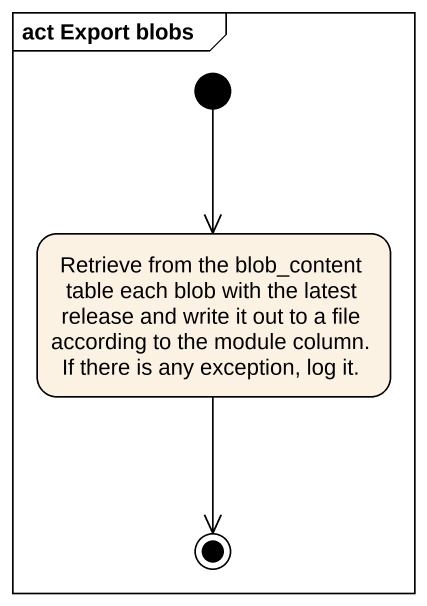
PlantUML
@startuml
mainframe act Export blobs
hide empty description
state "Retrieve from the blob_content table each blob with the latest release and write it out to a file according to the module column. If there is any exception, log it." as Retrieve_from_the_blob
[*] --> Retrieve_from_the_blob
Retrieve_from_the_blob --> [*]
@enduml
